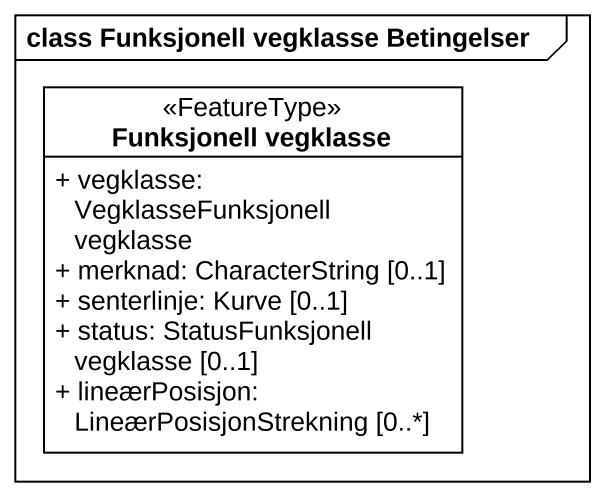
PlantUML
@startuml
mainframe class Funksjonell vegklasse Betingelser
hide circle
hide empty members
skinparam classAttributeIconSize 0
class "Funksjonell vegklasse" as Funksjonell_vegklasse <<FeatureType>> {
  + vegklasse: VegklasseFunksjonell vegklasse
  + merknad: CharacterString [0..1]
  + senterlinje: Kurve [0..1]
  + status: StatusFunksjonell vegklasse [0..1]
  + lineærPosisjon: LineærPosisjonStrekning [0..*]
}
@enduml
